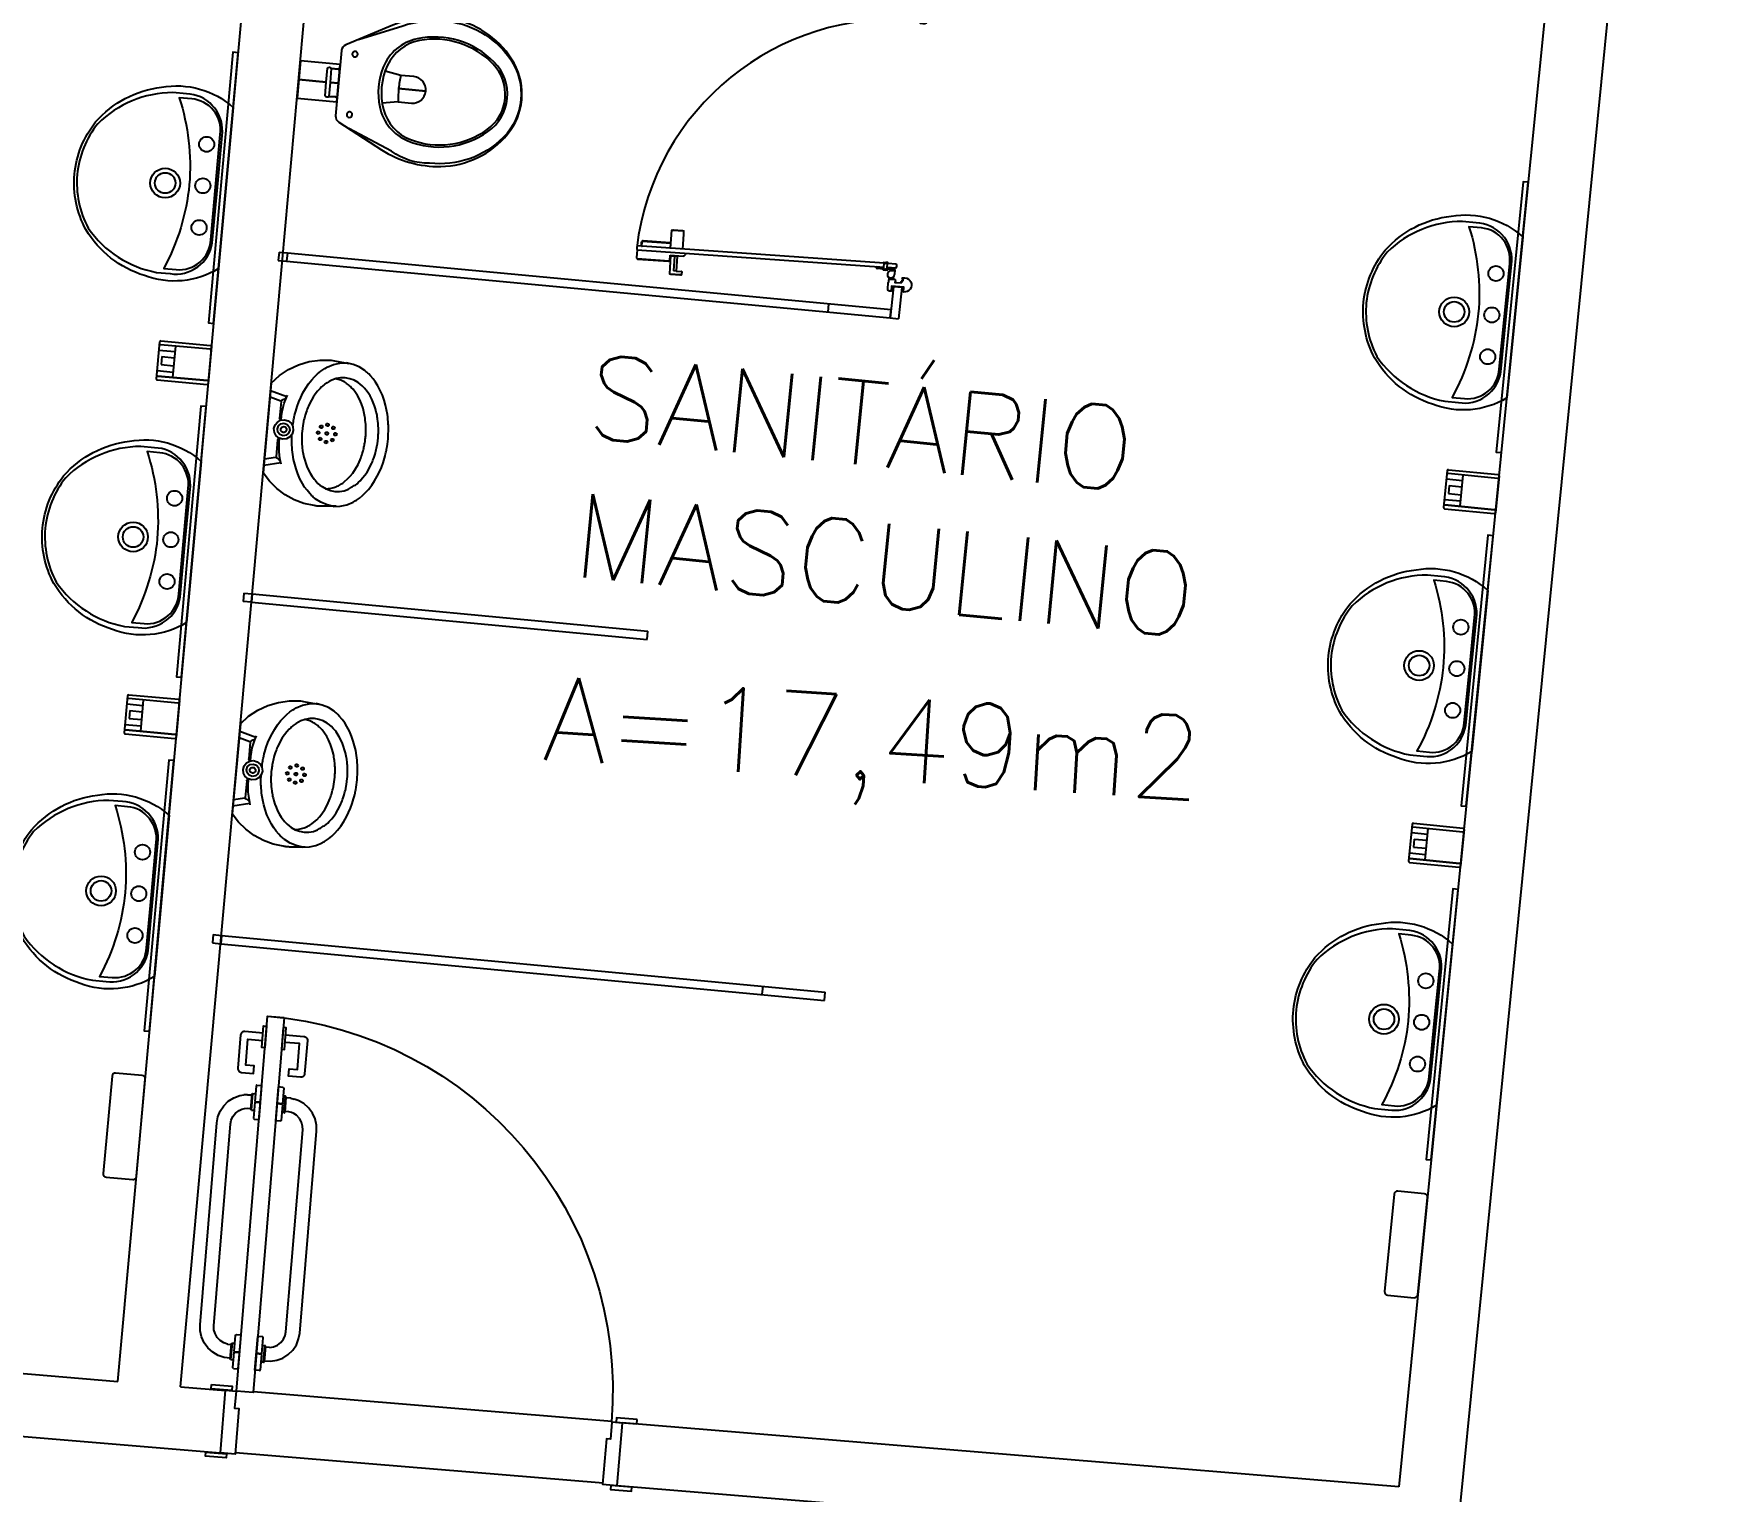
# Model space of a CAD drawing. Extents: x -165 to 137, y 302 to 416.
# Drawn here: x 18.048 to 22.042, y 345.505 to 348.993 of the extents above; entities that cross this region are included whole.
import ezdxf

# ---------------------------------------------------------------- set-up
doc = ezdxf.new("R2010")
doc.units = 0
doc.header["$LTSCALE"] = 0.02
doc.header["$MEASUREMENT"] = 0
doc.linetypes.add('CONTINU', pattern=[0])
doc.linetypes.add('HIDDEN', pattern=[0.375, 0.25, -0.125])
for name, color, linetype in [('AR-DIV-SAN', 122, 'CONTINUOUS'), ('AR-PIS', 1, 'CONTINUOUS'), ('AR-REV', 2, 'CONTINUOUS'), ('AR-SAN', 7, 'CONTINUOUS'), ('BL-DIV-PRJ', 1, 'HIDDEN'), ('BL-DIV-VT2', 2, 'CONTINUOUS'), ('BL-POR-01', 2, 'CONTINUOUS'), ('BL-POR-02', 1, 'CONTINUOUS'), ('BL-SAN-01', 1, 'CONTINUOUS'), ('BL-SAN-02', 1, 'CONTINUOUS'), ('PORTA', 2, 'CONTINUOUS'), ('TEXTO', 2, 'CONTINUOUS'), ('ÁREA', 2, 'CONTINUOUS')]:
    doc.layers.add(name, color=color, linetype=linetype)
doc.styles.add('UNB-100', font='simplex.shx', dxfattribs={"height": 0.2})

# ---------------------------------------------------------------- blocks, each defined once
blk = doc.blocks.new('espe 65x80-p')
at = {"layer": 'BL-SAN-02'}
blk.add_lwpolyline([(-0.325, 0), (0.325, 0), (0.325, -0.0125), (-0.325, -0.0125)], close=True, dxfattribs=at)
blk = doc.blocks.new('sbsp01-p')
at = {"layer": 'BL-SAN-01'}
for p, q in [((-0.0444, 0), (0.0444, 0)), ((-0.0469, -0.122), (-0.0469, -0.0025)), ((-0.0376, -0.0025), (-0.0376, -0.122)), ((0.0376, -0.122), (0.0376, -0.0025)), ((0.0376, -0.0025), (0.0376, -0.122)), ((0.0469, -0.122), (0.0469, -0.0025)), ((-0.0376, -0.0861), (0.0376, -0.0861)), ((-0.0444, -0.1245), (0.0444, -0.1245))]:
    blk.add_line(p, q, dxfattribs=at)
for centre, start, end in [((-0.0444, -0.0025), 90, 180), ((0.0444, -0.0025), 360, 90), ((-0.0351, -0.0025), 90, 180), ((0.0351, -0.0025), 360, 90), ((-0.0444, -0.122), 180, 270), ((-0.0351, -0.122), 180, 270), ((0.0351, -0.122), 270, 360), ((0.0444, -0.122), 270, 360)]:
    blk.add_arc(centre, 0.0025, start, end, dxfattribs=at)
at = {"layer": 'BL-SAN-02'}
for p, q in [((-0.0247, -0.1245), (-0.0247, -0.0861)), ((-0.0096, -0.1161), (-0.0096, -0.0861)), ((-0.0096, -0.1161), (0.0096, -0.1161)), ((0.0096, -0.1161), (0.0096, -0.0861)), ((0.0247, -0.1245), (0.0247, -0.0861))]:
    blk.add_line(p, q, dxfattribs=at)
blk = doc.blocks.new('lvtr-rv02-p')
at = {"layer": 'BL-SAN-01'}
for points in [[(0, -0.3635, -0.144168), (-0.1293, -0.3244, -0.185604), (-0.226, -0.175, -0.232284), (-0.1936, 0), (0, 0), (0.1936, 0, -0.232284), (0.226, -0.175, -0.185604), (0.1293, -0.3244, -0.144168)], [(0, -0.0248), (-0.1266, -0.0248, 0.424817), (-0.2051, -0.1005), (-0.2051, -0.1305, -0.098986), (0, -0.0877, -0.098986), (0.2051, -0.1305), (0.2051, -0.1005, 0.424817), (0.1266, -0.0248)]]:
    blk.add_lwpolyline(points, format="xyb", close=True, dxfattribs=at)
blk.add_lwpolyline([(0, -0.0204), (-0.1332, -0.0204, 0.414534), (-0.216, -0.114), (-0.216, -0.1469, 0.196692), (-0.1255, -0.3189, 0.143936), (0, -0.3569, 0.143936), (0.1255, -0.3189, 0.196692), (0.216, -0.1469), (0.216, -0.114, 0.414534), (0.1332, -0.0204), (0, -0.0204)], format="xyb", dxfattribs=at)
blk.add_circle((0.0012, -0.1456), 0.0246, dxfattribs=at)
at = {"layer": 'BL-SAN-02'}
for centre, radius in [((-0.1, -0.0552), 0.0181), ((-0.0004, -0.0552), 0.0181), ((0.1, -0.0552), 0.0181), ((0.0012, -0.1456), 0.0355)]:
    blk.add_circle(centre, radius, dxfattribs=at)
blk = doc.blocks.new('baci-rv03-p')
at = {"layer": 'BL-SAN-01', "linetype": 'CONTINU'}
for points in [[(0, 0), (-0.045, 0), (-0.045, -0.0955), (0, -0.0955), (0, -0.075), (-0.0336, -0.075), (-0.0336, -0.0914, -0.414208), (-0.0377, -0.0955, 0.414208), (-0.0336, -0.0914), (-0.0336, -0.075, -0.612706), (-0.0332, -0.066), (0, -0.066)], [(0.045, 0), (0, 0), (0, -0.066), (0.0332, -0.066, -0.612705), (0.0336, -0.075), (0.0336, -0.0914, 0.414214), (0.0377, -0.0955, -0.414214), (0.0336, -0.0914), (0.0336, -0.075), (0, -0.075), (0, -0.0955), (0.045, -0.0955)], [(-0.1765, -0.3568, 0.218885), (-0.0851, -0.5091, 0.307698), (0.0851, -0.5091, 0.220182), (0.1765, -0.3568, 0.14628), (0.1494, -0.212), (0.0928, -0.1044, 0.27842), (0.0781, -0.0955), (-0.0781, -0.0955, 0.278422), (-0.0928, -0.1044), (-0.1495, -0.2122, 0.147871)], [(0.0834, -0.4615, 0.25679), (0.1225, -0.273, 0.250209), (0.0477, -0.1985, 0.148668), (-0.0478, -0.1985, 0.249757), (-0.1225, -0.273, 0.256998), (-0.0834, -0.4615, 0.467142)]]:
    blk.add_lwpolyline(points, format="xyb", close=True, dxfattribs=at)
at = {"layer": 'BL-SAN-02', "linetype": 'Continuous'}
for p, q in [((-0.0319, -0.2418), (-0.0383, -0.2036)), ((0.0319, -0.2418), (0.0383, -0.2036))]:
    blk.add_line(p, q, dxfattribs=at)
at = {"layer": 'BL-SAN-02', "linetype": 'CONTINU'}
for points in [[(0.1081, -0.1337), (0.1505, -0.2363, -0.097347), (0.171, -0.3285, 0.001263), (0.171, -0.3294, -0.230606), (0.0938, -0.4995, -0.360579), (-0.0938, -0.4995, -0.230606), (-0.171, -0.3295, -0.16818), (-0.1505, -0.2363), (-0.106, -0.13)], [(-0.0726, -0.1218, 1), (-0.0726, -0.1349)], [(-0.0726, -0.1349, 1), (-0.0726, -0.1218)], [(0.0726, -0.1218, 1), (0.0726, -0.1349)], [(0.0726, -0.1349, 1), (0.0726, -0.1218)]]:
    blk.add_lwpolyline(points, format="xyb", dxfattribs=at)
blk.add_lwpolyline([(0.0784, -0.4596, 0.252847), (0.119, -0.279, 0.243261), (0.053, -0.2081, 0.174299), (-0.053, -0.2081, 0.243394), (-0.119, -0.2791, 0.252847), (-0.0784, -0.4596, 0.456464)], format="xyb", close=True, dxfattribs=at)
at = {"layer": 'BL-SAN-02', "linetype": 'Continuous', "flags": 128}
for points in [[(0, -0.2397, 0.032093), (-0.0319, -0.2418), (-0.0319, -0.2731, 0.414213), (0, -0.305)], [(0.0319, -0.2732), (0.0319, -0.2418, 0.032092), (0, -0.2397), (0, -0.305, 0.413226)]]:
    blk.add_lwpolyline(points, format="xyb", close=True, dxfattribs=at)
blk = doc.blocks.new('brra-ap01-p')
at = {"layer": 'BL-POR-02', "color": 1, "linetype": 'CONTINU'}
for points in [[(-0.3399, 0), (-0.2586, 0)], [(-0.3399, -0.0112), (-0.3399, 0)], [(-0.3399, -0.0112), (-0.3396, -0.0122)], [(-0.3396, -0.0122), (-0.3388, -0.0129)], [(-0.3388, -0.0129), (-0.3378, -0.0132)], [(-0.3378, -0.0132), (-0.3008, -0.0132)], [(-0.3193, -0.0191), (-0.3193, -0.0132)], [(-0.3193, -0.0191), (-0.2795, -0.0191)], [(-0.3193, -0.0191), (-0.319, -0.0201)], [(-0.319, -0.0201), (-0.3183, -0.0208)], [(-0.3183, -0.0208), (-0.3173, -0.0211)], [(-0.3173, -0.0211), (-0.2815, -0.0211)], [(-0.3159, -0.0211), (-0.3154, -0.0357)], [(-0.3154, -0.0357), (-0.3119, -0.0501)], [(-0.3008, -0.0132), (-0.3008, 0)], [(-0.3008, -0.003), (-0.2992, -0.003)], [(-0.2992, -0.0132), (-0.2992, 0)], [(-0.2992, -0.0132), (-0.2607, -0.0132)], [(-0.2829, -0.0303), (-0.2829, -0.0211)], [(-0.2829, -0.0303), (-0.2807, -0.0398)], [(-0.2815, -0.0211), (-0.2805, -0.0208)], [(-0.2807, -0.0398), (-0.276, -0.0488)], [(-0.2805, -0.0208), (-0.2798, -0.0201)], [(-0.2798, -0.0201), (-0.2795, -0.0191)], [(-0.2795, -0.0191), (-0.2795, -0.0132)], [(-0.2607, -0.0132), (-0.2596, -0.0129)], [(-0.2596, -0.0129), (-0.2589, -0.0122)], [(-0.2589, -0.0122), (-0.2586, -0.0112)], [(-0.2586, -0.0112), (-0.2586, 0)], [(0.3399, 0), (0.2586, 0)], [(0.2586, -0.0112), (0.2586, 0)], [(0.2589, -0.0122), (0.2586, -0.0112)], [(0.2596, -0.0129), (0.2589, -0.0122)], [(0.2607, -0.0132), (0.2596, -0.0129)], [(0.2992, -0.0132), (0.2607, -0.0132)], [(0.2795, -0.0191), (0.2795, -0.0132)], [(0.2795, -0.0191), (0.3193, -0.0191)], [(0.2795, -0.0191), (0.2798, -0.0201)], [(0.2797, -0.0424), (0.282, -0.0361)], [(0.2798, -0.0201), (0.2805, -0.0208)], [(0.2805, -0.0208), (0.2815, -0.0211)], [(0.2815, -0.0211), (0.3173, -0.0211)], [(0.282, -0.0361), (0.2829, -0.0303)], [(0.2829, -0.0303), (0.2829, -0.0211)], [(0.2992, -0.0132), (0.2992, 0)], [(0.3008, -0.003), (0.2992, -0.003)], [(0.3008, -0.0132), (0.3008, 0)], [(0.3378, -0.0132), (0.3008, -0.0132)], [(0.3155, -0.0319), (0.3143, -0.0404)], [(0.3155, -0.0319), (0.3159, -0.0211)], [(0.3173, -0.0211), (0.3183, -0.0208)], [(0.3183, -0.0208), (0.319, -0.0201)], [(0.319, -0.0201), (0.3193, -0.0191)], [(0.3193, -0.0191), (0.3193, -0.0132)], [(0.3388, -0.0129), (0.3378, -0.0132)], [(0.3396, -0.0122), (0.3388, -0.0129)], [(0.3399, -0.0112), (0.3396, -0.0122)], [(0.3399, -0.0112), (0.3399, 0)], [(-0.3119, -0.0501), (-0.3054, -0.0639)], [(-0.3054, -0.0639), (-0.296, -0.0763)], [(-0.296, -0.0763), (-0.2842, -0.0864)], [(-0.276, -0.0488), (-0.269, -0.0566)], [(-0.269, -0.0566), (-0.2605, -0.0622)], [(-0.2605, -0.0622), (-0.2514, -0.0655)], [(-0.2514, -0.0655), (-0.2423, -0.0665)], [(-0.2423, -0.0665), (0.2423, -0.0665)], [(0.2423, -0.0665), (0.2514, -0.0655)], [(0.2514, -0.0655), (0.2605, -0.0622)], [(0.2605, -0.0622), (0.269, -0.0566)], [(0.269, -0.0566), (0.276, -0.0488)], [(0.276, -0.0488), (0.2797, -0.0424)], [(0.2842, -0.0864), (0.296, -0.0763)], [(0.296, -0.0763), (0.3054, -0.0639)], [(0.3054, -0.0639), (0.3119, -0.0501)], [(0.3119, -0.0501), (0.3143, -0.0404)], [(-0.2842, -0.0864), (-0.2709, -0.0938)], [(-0.2709, -0.0938), (-0.2567, -0.0981)], [(-0.2567, -0.0981), (-0.2423, -0.0995)], [(-0.2423, -0.0995), (0.2423, -0.0995)], [(0.2423, -0.0995), (0.2567, -0.0981)], [(0.2567, -0.0981), (0.2709, -0.0938)], [(0.2709, -0.0938), (0.2842, -0.0864)]]:
    blk.add_lwpolyline(points, dxfattribs=at)
blk = doc.blocks.new('tlhr01-p')
at = {"layer": 'BL-SAN-01'}
blk.add_lwpolyline([(0.117, -0.08), (-0.117, -0.08, -0.414214), (-0.125, -0.072), (-0.125, -0.008, -0.414214), (-0.117, 0), (0.117, 0, -0.414214), (0.125, -0.008), (0.125, -0.072, -0.414214)], format="xyb", close=True, dxfattribs=at)
blk = doc.blocks.new('mict-01-p')
at = {"layer": 'BL-SAN-01', "linetype": 'CONTINU'}
for points in [[(-0.1079, 0), (-0.1275, -0.0178), (-0.1441, -0.0384), (-0.1575, -0.0612)], [(-0.1079, 0), (0.1079, 0)], [(-0.09, 0), (-0.0796, -0.0399)], [(-0.0748, 0), (-0.068, -0.0261)], [(0.068, -0.0262), (0.0748, 0)], [(0.0796, -0.0399), (0.09, 0)], [(0.1553, -0.0569), (0.1422, -0.0358), (0.1264, -0.0167), (0.1079, 0)], [(-0.0529, -0.0334), (-0.063, -0.0353), (-0.073, -0.0378), (-0.0828, -0.0409)], [(-0.0666, -0.0274), (-0.0262, -0.0274)], [(-0.0216, -0.0316), (-0.0325, -0.0316), (-0.0427, -0.0322), (-0.0529, -0.0334)], [(-0.0228, -0.0291), (-0.0238, -0.0282), (-0.0249, -0.0276), (-0.0262, -0.0274)], [(0, -0.0161), (-0.009, -0.0179), (-0.0164, -0.0229), (-0.0213, -0.0302), (-0.0231, -0.0392)], [(-0.0231, -0.0392), (-0.0213, -0.0483), (-0.0164, -0.0556), (-0.009, -0.0606), (0, -0.0624)], [(-0.0218, -0.0328), (-0.0222, -0.0302), (-0.0228, -0.0291)], [(0.0231, -0.0392), (0.0213, -0.0302), (0.0164, -0.0229), (0.009, -0.0179), (0, -0.0161)], [(0, -0.0624), (0.009, -0.0606), (0.0164, -0.0556), (0.0213, -0.0483), (0.0231, -0.0392)], [(0.0529, -0.0334), (0.0427, -0.0322), (0.0325, -0.0316), (0.0216, -0.0316)], [(0.0228, -0.0291), (0.0222, -0.0302), (0.0218, -0.0328)], [(0.0262, -0.0274), (0.0249, -0.0276), (0.0238, -0.0282), (0.0228, -0.0291)], [(0.0262, -0.0274), (0.0666, -0.0274)], [(0.0828, -0.0409), (0.073, -0.0378), (0.063, -0.0353), (0.0529, -0.0334)], [(-0.1575, -0.0612), (-0.1672, -0.0858), (-0.1732, -0.1116), (-0.1752, -0.138)], [(-0.0912, -0.0774), (-0.1028, -0.0827), (-0.1139, -0.0888), (-0.1246, -0.0957)], [(-0.0578, -0.0666), (-0.0691, -0.0696), (-0.0803, -0.0733), (-0.0912, -0.0774)], [(0.0912, -0.0774), (0.0803, -0.0733), (0.0691, -0.0696), (0.0578, -0.0666)], [(0.1246, -0.0957), (0.1139, -0.0888), (0.1028, -0.0827), (0.0912, -0.0774)], [(0.1746, -0.1284), (0.1718, -0.1037), (0.1652, -0.0798), (0.1553, -0.0569)], [(-0.1246, -0.0957), (-0.1324, -0.1017), (-0.1398, -0.1082), (-0.1468, -0.1152)], [(-0.1056, -0.1173), (-0.0985, -0.112), (-0.0911, -0.1071), (-0.0833, -0.1028)], [(-0.0833, -0.1028), (-0.0761, -0.0993), (-0.0687, -0.0962), (-0.0611, -0.0935)], [(-0.0056, -0.0839), (0, -0.0838)], [(0, -0.0838), (0.0056, -0.0839)], [(0.0611, -0.0935), (0.0687, -0.0962), (0.0761, -0.0993), (0.0833, -0.1028)], [(0.0833, -0.1028), (0.0911, -0.1071), (0.0985, -0.112), (0.1056, -0.1173)], [(0.1468, -0.1152), (0.1398, -0.1082), (0.1324, -0.1017), (0.1246, -0.0957)], [(-0.1752, -0.138), (-0.1751, -0.1418)], [(-0.1751, -0.1418), (-0.1748, -0.1456)], [(-0.1748, -0.1456), (-0.1716, -0.1807)], [(-0.1579, -0.1296), (-0.1654, -0.1438), (-0.1702, -0.1591), (-0.1722, -0.175)], [(-0.1363, -0.1749), (-0.1354, -0.1639), (-0.1325, -0.1532), (-0.1278, -0.1432)], [(-0.1278, -0.1432), (-0.1244, -0.1378), (-0.1208, -0.1326), (-0.1167, -0.1278)], [(0, -0.1396), (-0.0017, -0.1401), (-0.0029, -0.1413), (-0.0033, -0.1429)], [(-0.0033, -0.1429), (-0.0029, -0.1446), (-0.0017, -0.1458), (0, -0.1462)], [(0.0033, -0.1429), (0.0029, -0.1413), (0.0017, -0.1401), (0, -0.1396)], [(0, -0.1462), (0.0017, -0.1458), (0.0029, -0.1446), (0.0033, -0.1429)], [(0.1167, -0.1278), (0.1208, -0.1326), (0.1244, -0.1378), (0.1278, -0.1432)], [(0.1278, -0.1432), (0.1325, -0.1532), (0.1353, -0.1639), (0.1363, -0.1749)], [(0.1722, -0.175), (0.1702, -0.1591), (0.1654, -0.1438), (0.1579, -0.1296)], [(0.1716, -0.1807), (0.1748, -0.1456)], [(-0.1579, -0.2203), (-0.1654, -0.2061), (-0.1702, -0.1908), (-0.1722, -0.175)], [(-0.1278, -0.2067), (-0.1325, -0.1967), (-0.1354, -0.186), (-0.1363, -0.1749)], [(0.1363, -0.1749), (0.1355, -0.1861), (0.1327, -0.1968), (0.1278, -0.2067)], [(0.1722, -0.175), (0.1702, -0.1908), (0.1654, -0.2061), (0.1579, -0.2203)], [(-0.1246, -0.2542), (-0.1324, -0.2482), (-0.1398, -0.2417), (-0.1468, -0.2347)], [(-0.1167, -0.2221), (-0.1208, -0.2173), (-0.1244, -0.2121), (-0.1278, -0.2067)], [(-0.0833, -0.2471), (-0.0911, -0.2428), (-0.0985, -0.2379), (-0.1056, -0.2326)], [(0.1056, -0.2326), (0.0984, -0.2379), (0.091, -0.2427), (0.0833, -0.2471)], [(0.1167, -0.2221), (0.1134, -0.226), (0.1096, -0.2294), (0.1056, -0.2326)], [(0.1183, -0.2193), (0.1167, -0.2221)], [(0.1468, -0.2347), (0.1398, -0.2417), (0.1324, -0.2482), (0.1246, -0.2542)], [(-0.0912, -0.2725), (-0.1028, -0.2672), (-0.1139, -0.2611), (-0.1246, -0.2542)], [(-0.0578, -0.2833), (-0.0691, -0.2803), (-0.0803, -0.2766), (-0.0912, -0.2725)], [(-0.0611, -0.2564), (-0.0687, -0.2537), (-0.0761, -0.2506), (-0.0833, -0.2471)], [(0, -0.2661), (-0.0056, -0.266)], [(0.0056, -0.266), (0, -0.2661)], [(0.0912, -0.2725), (0.0803, -0.2766), (0.0691, -0.2803), (0.0578, -0.2833)], [(0.0833, -0.2471), (0.0761, -0.2506), (0.0687, -0.2537), (0.0611, -0.2564)], [(0.1246, -0.2542), (0.1139, -0.2611), (0.1028, -0.2672), (0.0912, -0.2725)]]:
    blk.add_lwpolyline(points, dxfattribs=at)
for points in [[(-0.068, -0.0261, 0.171111), (-0.0674, -0.0271)], [(-0.0674, -0.0271, 0.165838), (-0.0666, -0.0274)], [(0, -0.0323, 1), (0, -0.0462)], [(0, -0.0462, 1), (0, -0.0323)], [(0.0666, -0.0274, 0.165865), (0.0674, -0.0271)], [(0.0674, -0.0271, 0.167578), (0.068, -0.0262)], [(-0.0356, -0.0624, 0.020456), (-0.0578, -0.0666)], [(-0.0245, -0.0611, 0.015745), (-0.0356, -0.0624)], [(-0.0096, -0.0602, 0.010835), (-0.0245, -0.0611)], [(0.0245, -0.0611, 0.010834), (0.0096, -0.0602)], [(0.0356, -0.0624, 0.015746), (0.0245, -0.0611)], [(0.0578, -0.0666, 0.020456), (0.0356, -0.0624)], [(-0.1468, -0.1152), (-0.1509, -0.1197, 0.029431), (-0.1579, -0.1296)], [(-0.1167, -0.1278, -0.02079), (-0.1095, -0.1206), (-0.1056, -0.1173)], [(-0.0611, -0.0935, -0.018627), (-0.0464, -0.0892), (-0.0389, -0.0876)], [(-0.0389, -0.0876, -0.015081), (-0.0241, -0.0852), (-0.0167, -0.0845)], [(-0.0167, -0.0845, -0.013894), (-0.0056, -0.0839)], [(0.0056, -0.0839, -0.013893), (0.0167, -0.0845)], [(0.0167, -0.0845), (0.0241, -0.0852, -0.015079), (0.0389, -0.0876)], [(0.0389, -0.0876), (0.0464, -0.0892, -0.018629), (0.0611, -0.0935)], [(0.1056, -0.1173), (0.1095, -0.1206, -0.020807), (0.1167, -0.1278)], [(0.1579, -0.1296, 0.029418), (0.1509, -0.1197), (0.1468, -0.1152)], [(0.1752, -0.137, 0.025512), (0.1746, -0.1284)], [(0.1748, -0.1456, 0.025489), (0.1752, -0.137)], [(-0.1468, -0.2347), (-0.1509, -0.2302, -0.029425), (-0.1579, -0.2203)], [(-0.1056, -0.2326), (-0.1095, -0.2293, -0.020785), (-0.1167, -0.2221)], [(0.1278, -0.2067), (0.1247, -0.211, 0.021616), (0.1183, -0.2193)], [(0.1579, -0.2203, -0.029412), (0.1509, -0.2302), (0.1468, -0.2347)], [(-0.0389, -0.2623), (-0.0464, -0.2607, -0.018629), (-0.0611, -0.2564)], [(-0.0167, -0.2654), (-0.0241, -0.2647, -0.015082), (-0.0389, -0.2623)], [(-0.0056, -0.266, -0.012778), (-0.0167, -0.2654)], [(0.0167, -0.2654, -0.012778), (0.0056, -0.266)], [(0.0389, -0.2623, -0.015081), (0.0241, -0.2647), (0.0167, -0.2654)], [(0.0611, -0.2564, -0.018631), (0.0464, -0.2607), (0.0389, -0.2623)], [(-0.0356, -0.2875, -0.020458), (-0.0578, -0.2833)], [(-0.0245, -0.2888, -0.015736), (-0.0356, -0.2875)], [(0, -0.29, -0.017738), (-0.0245, -0.2888)], [(0.0245, -0.2888, -0.017738), (0, -0.29)], [(0.0356, -0.2875, -0.015738), (0.0245, -0.2888)], [(0.0578, -0.2833, -0.020458), (0.0356, -0.2875)]]:
    blk.add_lwpolyline(points, format="xyb", dxfattribs=at)
at = {"layer": 'BL-SAN-02', "linetype": 'CONTINU'}
for points in [[(-0.0765, -0.0387, 0.103789), (-0.0727, -0.0353)], [(-0.0727, -0.0353, 0.103814), (-0.0706, -0.0307)], [(-0.0691, -0.0283, 0.171059), (-0.0706, -0.0307)], [(-0.0666, -0.0274, 0.171013), (-0.0691, -0.0283)], [(0.0691, -0.0283, 0.171039), (0.0666, -0.0274)], [(0.0706, -0.0307, 0.171066), (0.0691, -0.0283)], [(0.0706, -0.0307, 0.103794), (0.0727, -0.0353)], [(0.0727, -0.0353, 0.10378), (0.0765, -0.0387)], [(-0.122, -0.1819, -0.049984), (-0.1275, -0.1712)], [(-0.1109, -0.1959), (-0.1149, -0.1915, -0.029703), (-0.122, -0.1819)], [(0.122, -0.1819, -0.02971), (0.1149, -0.1915), (0.1109, -0.1959)], [(0.1275, -0.1712, -0.049987), (0.122, -0.1819)], [(-0.0333, -0.2333), (-0.0407, -0.2318, -0.016264), (-0.0554, -0.228)], [(-0.0222, -0.2349, -0.015641), (-0.0333, -0.2333)], [(-0.0111, -0.2358, -0.013172), (-0.0222, -0.2349)], [(0, -0.2361, -0.014052), (-0.0111, -0.2358)], [(0.0111, -0.2358, -0.014051), (0, -0.2361)], [(0.0222, -0.2349, -0.013172), (0.0111, -0.2358)], [(0.0333, -0.2333, -0.015643), (0.0222, -0.2349)], [(0.0554, -0.228, -0.016262), (0.0407, -0.2318), (0.0333, -0.2333)]]:
    blk.add_lwpolyline(points, format="xyb", dxfattribs=at)
for points in [[(0, -0.0244), (-0.0075, -0.0264), (-0.0128, -0.0317), (-0.0149, -0.0392)], [(-0.0149, -0.0392), (-0.0128, -0.0468), (-0.0075, -0.0521), (0, -0.0541)], [(0.0149, -0.0392), (0.0128, -0.0317), (0.0075, -0.0264), (0, -0.0244)], [(0, -0.0541), (0.0075, -0.0521), (0.0128, -0.0468), (0.0149, -0.0392)], [(0, -0.119), (-0.0017, -0.1194), (-0.0029, -0.1206), (-0.0033, -0.1223)], [(0.0033, -0.1223), (0.0029, -0.1206), (0.0017, -0.1194), (0, -0.119)], [(-0.1275, -0.1712), (-0.1297, -0.1649), (-0.1312, -0.1585), (-0.1321, -0.152)], [(-0.0207, -0.1396), (-0.0223, -0.1401), (-0.0235, -0.1413), (-0.024, -0.1429)], [(-0.024, -0.1429), (-0.0235, -0.1446), (-0.0223, -0.1458), (-0.0207, -0.1462)], [(-0.0174, -0.1429), (-0.0178, -0.1413), (-0.019, -0.1401), (-0.0207, -0.1396)], [(-0.0207, -0.1462), (-0.019, -0.1458), (-0.0178, -0.1446), (-0.0174, -0.1429)], [(-0.0146, -0.125), (-0.0163, -0.1255), (-0.0175, -0.1267), (-0.0179, -0.1283)], [(-0.0179, -0.1283), (-0.0175, -0.13), (-0.0163, -0.1312), (-0.0146, -0.1316)], [(-0.0146, -0.1542), (-0.0163, -0.1547), (-0.0175, -0.1559), (-0.0179, -0.1575)], [(-0.0179, -0.1575), (-0.0175, -0.1592), (-0.0163, -0.1604), (-0.0146, -0.1608)], [(-0.0113, -0.1283), (-0.0118, -0.1267), (-0.0129, -0.1255), (-0.0146, -0.125)], [(-0.0146, -0.1316), (-0.0129, -0.1312), (-0.0118, -0.13), (-0.0113, -0.1283)], [(-0.0113, -0.1575), (-0.0118, -0.1559), (-0.0129, -0.1547), (-0.0146, -0.1542)], [(-0.0146, -0.1608), (-0.0129, -0.1604), (-0.0118, -0.1592), (-0.0113, -0.1575)], [(-0.0033, -0.1223), (-0.0029, -0.1239), (-0.0017, -0.1251), (0, -0.1256)], [(0, -0.1256), (0.0017, -0.1251), (0.0029, -0.1239), (0.0033, -0.1223)], [(0.0146, -0.125), (0.0129, -0.1255), (0.0118, -0.1267), (0.0113, -0.1283)], [(0.0113, -0.1283), (0.0118, -0.13), (0.0129, -0.1312), (0.0146, -0.1316)], [(0.0146, -0.1542), (0.0129, -0.1547), (0.0118, -0.1559), (0.0113, -0.1575)], [(0.0113, -0.1575), (0.0118, -0.1592), (0.0129, -0.1604), (0.0146, -0.1608)], [(0.0179, -0.1283), (0.0175, -0.1267), (0.0163, -0.1255), (0.0146, -0.125)], [(0.0146, -0.1316), (0.0163, -0.1312), (0.0175, -0.13), (0.0179, -0.1283)], [(0.0179, -0.1575), (0.0175, -0.1559), (0.0163, -0.1547), (0.0146, -0.1542)], [(0.0146, -0.1608), (0.0163, -0.1604), (0.0175, -0.1592), (0.0179, -0.1575)], [(0.0207, -0.1396), (0.019, -0.1401), (0.0178, -0.1413), (0.0174, -0.1429)], [(0.0174, -0.1429), (0.0178, -0.1446), (0.019, -0.1458), (0.0207, -0.1462)], [(0.024, -0.1429), (0.0235, -0.1413), (0.0223, -0.1401), (0.0207, -0.1396)], [(0.0207, -0.1462), (0.0223, -0.1458), (0.0235, -0.1446), (0.024, -0.1429)], [(0.132, -0.152), (0.1312, -0.1585), (0.1297, -0.1649), (0.1275, -0.1712)], [(-0.0887, -0.2133), (-0.0966, -0.2082), (-0.104, -0.2024), (-0.1109, -0.1959)], [(0, -0.1603), (-0.0017, -0.1607), (-0.0029, -0.1619), (-0.0033, -0.1636)], [(-0.0033, -0.1636), (-0.0029, -0.1652), (-0.0017, -0.1664), (0, -0.1669)], [(0.0033, -0.1636), (0.0029, -0.1619), (0.0017, -0.1607), (0, -0.1603)], [(0, -0.1669), (0.0017, -0.1664), (0.0029, -0.1652), (0.0033, -0.1636)], [(0.1109, -0.1959), (0.104, -0.2024), (0.0966, -0.2082), (0.0887, -0.2133)], [(-0.0554, -0.228), (-0.0669, -0.224), (-0.078, -0.2191), (-0.0887, -0.2133)], [(0.0887, -0.2133), (0.078, -0.2191), (0.0669, -0.224), (0.0554, -0.228)]]:
    blk.add_lwpolyline(points, dxfattribs=at)
blk = doc.blocks.new('dg 01-p')
at = {"layer": 'BL-DIV-PRJ'}
for p, q in [((-1.3, -0.01), (-1.3, 0.01)), ((0.02, 0.01), (0, 0.01)), ((0.02, -0.01), (0.02, 0.01)), ((0.02, -0.01), (0, -0.01))]:
    blk.add_line(p, q, dxfattribs=at)
at = {"layer": 'BL-DIV-VT2'}
for p, q in [((-1.45, 0.01), (-1.45, -0.01)), ((0, 0.01), (-1.45, 0.01)), ((0, -0.01), (0, 0.01)), ((0, -0.01), (0, 0.01)), ((0, -0.01), (-1.45, -0.01))]:
    blk.add_line(p, q, dxfattribs=at)
blk = doc.blocks.new('dg 04-p')
at = {"layer": 'BL-DIV-VT2'}
for p, q in [((-0.075, 0.01), (-0.075, -0.01)), ((0, 0.01), (-0.075, 0.01)), ((0, -0.01), (0, 0.01)), ((0, -0.01), (0, 0.01)), ((0, -0.01), (-0.075, -0.01))]:
    blk.add_line(p, q, dxfattribs=at)
blk = doc.blocks.new('PB 01-P')
at = {"layer": 'BL-POR-01'}
for p, q in [((0.5986, -0.0275), (0.5986, -0.0323)), ((0.5986, -0.0371), (0.5986, -0.0323)), ((0.5987, -0.0273), (0.5991, -0.0269)), ((0.5987, -0.0373), (0.5991, -0.0377)), ((0.6004, -0.0268), (0.5993, -0.0268)), ((0.6004, -0.0378), (0.5993, -0.0378)), ((0.6006, -0.0068), (0.6006, -0.0283)), ((0.6006, -0.027), (0.6006, -0.0323)), ((0.6006, -0.027), (0.6006, -0.0323)), ((0.6034, -0.0283), (0.6006, -0.0283)), ((0.6106, -0.0283), (0.6006, -0.0283)), ((0.6006, -0.0376), (0.6006, -0.0323)), ((0.6006, -0.0376), (0.6006, -0.0323)), ((0.6006, -0.0363), (0.6006, -0.6279)), ((0.6034, -0.0363), (0.6006, -0.0363)), ((0.6106, -0.0363), (0.6006, -0.0363)), ((0.6106, -0.0068), (0.6106, -0.0283)), ((0.6146, -0.0098), (0.6106, -0.0098)), ((0.6106, -0.0098), (0.6106, -0.0283)), ((0.6146, -0.0283), (0.6106, -0.0283)), ((0.6106, -0.0363), (0.6106, -0.6279)), ((0.6146, -0.0363), (0.6106, -0.0363)), ((0.6106, -0.0363), (0.6106, -0.0548)), ((0.6146, -0.0283), (0.6136, -0.0283)), ((0.6146, -0.0363), (0.6136, -0.0363)), ((0.6146, -0.0098), (0.6146, -0.0283)), ((0.6146, -0.0098), (0.6261, -0.0098)), ((0.6146, -0.027), (0.6146, -0.0323)), ((0.6146, -0.0376), (0.6146, -0.0323)), ((0.6146, -0.0363), (0.6146, -0.0518)), ((0.6159, -0.0268), (0.6148, -0.0268)), ((0.6159, -0.0378), (0.6148, -0.0378)), ((0.6165, -0.0273), (0.6161, -0.0269)), ((0.6165, -0.0373), (0.6161, -0.0377)), ((0.6166, -0.0275), (0.6166, -0.0323)), ((0.6166, -0.0371), (0.6166, -0.0323)), ((0.6176, -0.0098), (0.6176, -0.0183)), ((0.6355, -0.0098), (0.6355, -0.0218)), ((0.6116, -0.0548), (0.6106, -0.0548)), ((0.6171, -0.5479), (0.6171, -0.5169)), ((0.6541, -0.5311), (0.6541, -0.5183)), ((0.6546, -0.5178), (0.6616, -0.5178)), ((0.6621, -0.5208), (0.6621, -0.5183)), ((0.5566, -0.5447), (0.5566, -0.5227)), ((0.5571, -0.5222), (0.5571, -0.5197)), ((0.5571, -0.5452), (0.5571, -0.5222)), ((0.5571, -0.5478), (0.5571, -0.5452)), ((0.5651, -0.5192), (0.5576, -0.5192)), ((0.6006, -0.5483), (0.5576, -0.5483)), ((0.6006, -0.5192), (0.5651, -0.5192)), ((0.5651, -0.5192), (0.5651, -0.5192)), ((0.5886, -0.5483), (0.5886, -0.6163)), ((0.6006, -0.5483), (0.5886, -0.5483)), ((0.5896, -0.5483), (0.5896, -0.6163)), ((0.6006, -0.5483), (0.6006, -0.5503)), ((0.6186, -0.5479), (0.6171, -0.5479)), ((0.6186, -0.5311), (0.6541, -0.5311)), ((0.6186, -0.5479), (0.6186, -0.5311)), ((0.6186, -0.5378), (0.6541, -0.5378)), ((0.6186, -0.5469), (0.6616, -0.5469)), ((0.6291, -0.5479), (0.6186, -0.5479)), ((0.6306, -0.6264), (0.6306, -0.5494)), ((0.6541, -0.5311), (0.6541, -0.5378)), ((0.6621, -0.5438), (0.6621, -0.5208)), ((0.6621, -0.5464), (0.6621, -0.5438)), ((0.6626, -0.5433), (0.6626, -0.5213)), ((0.6006, -0.6173), (0.5906, -0.6173)), ((0.6006, -0.6183), (0.5906, -0.6183)), ((0.6006, -0.6183), (0.6006, -0.6163)), ((0.6106, -0.6259), (0.6106, -0.6279)), ((0.6106, -0.6279), (0.6186, -0.6279)), ((0.6186, -0.6279), (0.6291, -0.6279))]:
    blk.add_line(p, q, dxfattribs=at)
at = {"layer": 'BL-POR-01', "extrusion": (0, 0, -1)}
blk.add_line((0.6375, -0.0218), (0.6375, -0.0074), dxfattribs=at)
at = {"layer": 'BL-POR-01'}
for points in [[(0.0121, -0.0112), (0.0121, -0.0065), (0.0096, -0.0079), (0.0096, 0.0079), (0.0121, 0.0065), (0.0121, 0.0097), (0.0161, 0.0097, 0.414214), (0.0166, 0.0102), (0.0166, 0.0107), (0.0155, 0.0107), (0.0155, 0.0122), (0.0206, 0.0122), (0.0206, 0.0107), (0.0196, 0.0107), (0.0196, 0.0102, 0.414214), (0.0201, 0.0097), (0.0221, 0.0097), (0.0221, 0.0157, 1.020821), (-0.0119, 0.015), (0, 0.015), (0, -0.015), (-0.012, -0.015), (-0.0119, -0.0193, 0.414214), (-0.0079, -0.0233), (0.0081, -0.0233, 0.414214), (0.0121, -0.0193), (0.0121, -0.0172)], [(0.6375, -0.0074), (0.6421, -0.0065), (0.6446, -0.0079), (0.6446, 0.0079), (0.6421, 0.0065), (0.6421, 0.0097), (0.6382, 0.0097, -0.414214), (0.6377, 0.0102), (0.6377, 0.0107), (0.6387, 0.0107), (0.6387, 0.0122), (0.6336, 0.0122), (0.6336, 0.0107), (0.6347, 0.0107), (0.6347, 0.0102, -0.414214), (0.6342, 0.0097), (0.6321, 0.0097), (0.6321, 0.0157, -1.020821), (0.6661, 0.015), (0.6542, 0.015), (0.6542, -0.015), (0.6662, -0.015), (0.6661, -0.0193, -0.414214), (0.6621, -0.0233), (0.6461, -0.0233, 0.164993), (0.641, -0.0218), (0.6361, -0.0218)], [(0.5886, -0.6165), (0.5886, -0.6165, -0.414214), (0.5871, -0.615), (0.5871, -0.5513, -0.414214), (0.5886, -0.5498)], [(0.6306, -0.6264), (0.6306, -0.6264, 0.414214), (0.6321, -0.6249), (0.6321, -0.5509, 0.414214), (0.6306, -0.5494)]]:
    blk.add_lwpolyline(points, format="xyb", dxfattribs=at)
at = {"layer": 'BL-POR-01', "color": 1}
blk.add_arc((0.6358, -0.0093), 0.6204, 178.9373, 267.2064, dxfattribs=at)
at = {"layer": 'BL-POR-01'}
for centre, radius, start, end in [((0.5988, -0.0275), 0.0002, 135, 180), ((0.5988, -0.0371), 0.0002, 180, 225), ((0.5993, -0.027), 0.0002, 90, 135), ((0.5993, -0.0376), 0.0002, 225, 270), ((0.6004, -0.027), 0.0002, 0, 90), ((0.6004, -0.0376), 0.0002, 270, 0), ((0.6056, -0.0183), 0.0125, 66.4218, 113.5782), ((0.6148, -0.027), 0.0002, 90, 180), ((0.6148, -0.0376), 0.0002, 180, 270), ((0.6159, -0.027), 0.0002, 45, 90), ((0.6159, -0.0376), 0.0002, 270, 315), ((0.6164, -0.0275), 0.0002, 0, 45), ((0.6164, -0.0275), 0.0002, 0, 45), ((0.6164, -0.0371), 0.0002, 315, 0), ((0.6261, -0.0183), 0.0085, 180, 53.1302), ((0.6261, -0.0183), 0.0085, 303.9765, 90), ((0.6361, -0.0258), 0.004, 90, 143.1302), ((0.6355, -0.0078), 0.002, 270, 0.0482), ((0.6116, -0.0518), 0.003, 270, 0), ((0.6118, -0.517), 0.00526, 1.1472, 103.7156), ((0.6546, -0.5183), 0.0005, 90, 180), ((0.6616, -0.5183), 0.0005, 0, 90), ((0.5571, -0.5227), 0.0005, 90, 180), ((0.5571, -0.5447), 0.0005, 180, 270), ((0.5576, -0.5197), 0.0005, 90, 180), ((0.5576, -0.5478), 0.0005, 180, 270), ((0.6291, -0.5494), 0.0015, 0, 90), ((0.6616, -0.5464), 0.0005, 270, 0), ((0.6621, -0.5213), 0.0005, 0, 90), ((0.6621, -0.5433), 0.0005, 270, 0), ((0.5906, -0.6163), 0.002, 180, 270), ((0.5906, -0.6163), 0.001, 180, 270), ((0.6056, -0.6164), 0.0125, 246.4218, 293.5782), ((0.6291, -0.6263), 0.00152, 269.3504, 0)]:
    blk.add_arc(centre, radius, start, end, dxfattribs=at)
blk = doc.blocks.new('dg 10-p')
at = {"layer": 'BL-DIV-PRJ'}
for p, q in [((0, 0.0101), (0.02, 0.0101)), ((0.02, -0.0099), (0.02, 0.0101)), ((0.02, -0.0099), (0, -0.0099))]:
    blk.add_line(p, q, dxfattribs=at)
at = {"layer": 'BL-DIV-VT2'}
for p, q in [((0, 0.0101), (-0.95, 0.0101)), ((-0.95, 0.0101), (-0.95, -0.0099)), ((0, -0.0099), (0, 0.0101)), ((0, -0.0099), (-0.95, -0.0099))]:
    blk.add_line(p, q, dxfattribs=at)
blk = doc.blocks.new('pm03-p')
at = {"layer": 'PORTA'}
for points in [[(-0.067, 1.05), (-0.067, 0.15), (-0.027, 0.15), (-0.027, 1.05)], [(-0.988, 0.161), (-0.938, 0.161), (-0.938, 0.151), (-0.988, 0.151)], [(0.034, 0.161), (-0.016, 0.161), (-0.016, 0.151), (0.034, 0.151)], [(-0.928, 0.15), (-0.928, 0.109), (-0.918, 0.109), (-0.918, 0), (-0.953, 0), (-0.953, 0.15)], [(-0.026, 0.15), (-0.026, 0.109), (-0.036, 0.109), (-0.036, 0), (-0.001, 0), (-0.001, 0.15)], [(-0.988, -0.001), (-0.938, -0.001), (-0.938, -0.011), (-0.988, -0.011)], [(0.034, -0.001), (-0.016, -0.001), (-0.016, -0.011), (0.034, -0.011)]]:
    blk.add_lwpolyline(points, close=True, dxfattribs=at)
at = {"layer": 'PORTA', "color": 1}
for points in [[(-0.074, 1.009), (-0.118, 1.009, 0.414214), (-0.127, 1), (-0.127, 0.92, 0.414214), (-0.118, 0.911), (-0.089, 0.911), (-0.089, 0.929), (-0.109, 0.929), (-0.109, 0.991), (-0.074, 0.991)], [(-0.02, 1.009), (0.024, 1.009, -0.414214), (0.033, 1), (0.033, 0.92, -0.414214), (0.024, 0.911), (-0.005, 0.911), (-0.005, 0.929), (0.015, 0.929), (0.015, 0.991), (-0.02, 0.991)]]:
    blk.add_lwpolyline(points, format="xyb", dxfattribs=at)
for points in [[(-0.067, 1.026), (-0.067, 0.974), (-0.074, 0.974), (-0.074, 1.026)], [(-0.027, 1.026), (-0.027, 0.974), (-0.02, 0.974), (-0.02, 1.026)]]:
    blk.add_lwpolyline(points, close=True, dxfattribs=at)
blk.add_arc((-0.027, 0.15), 0.9, 90, 180, dxfattribs=at)

msp = doc.modelspace()

# ---------------------------------------------------------------- linework, layer by layer
at = {"layer": 'AR-PIS'}
for p, q in [((18.5745, 345.7448), (19.4316, 345.674)), ((19.4103, 345.5253), (18.5313, 345.5979))]:
    msp.add_line(p, q, dxfattribs=at)
at = {"layer": 'AR-REV'}
for p, q in [((18.2502, 345.7687), (18.7865, 351.6954)), ((21.8927, 351.3612), (21.6092, 348.5028)), ((18.6429, 348.4444), (18.7988, 350.1673)), ((21.6092, 348.5068), (21.3131, 345.517)), ((18.3997, 345.756), (18.6429, 348.4444)), ((16.4041, 345.9224), (18.2502, 345.7687)), ((16.3918, 345.7729), (18.4943, 345.5982)), ((18.3997, 345.756), (18.5075, 345.7472)), ((21.3131, 345.517), (19.4563, 345.6694)), ((19.4441, 345.5199), (21.4478, 345.3555))]:
    msp.add_line(p, q, dxfattribs=at)
msp.add_lwpolyline([(22.0419, 351.3464), (21.4478, 345.3555)], dxfattribs=at)

# ---------------------------------------------------------------- block references
at = {"layer": 'AR-DIV-SAN'}
for name, p, rotation in [('dg 01-p', (18.6544, 348.4582), 174.6242326717441), ('dg 04-p', (20.1147, 348.386), 84.16916886584629), ('dg 10-p', (18.5706, 347.6426), 174.6242326717349), ('dg 01-p', (18.4968, 346.8258), 174.6242326717278)]:
    msp.add_blockref(name, p, dxfattribs=dict(at, rotation=rotation))
at = {"layer": 'AR-SAN'}
for name, p, rotation in [('baci-rv03-p', (18.6827, 348.8826), 84.83230445727756), ('lvtr-rv02-p', (18.5082, 348.6232), 264.8245691814098), ('lvtr-rv02-p', (21.5905, 348.3137), 264.3367693968179), ('sbsp01-p', (18.4699, 348.1999), 264.8245691814064), ('lvtr-rv02-p', (18.4316, 347.7766), 264.8245691814098), ('sbsp01-p', (21.5485, 347.8908), 264.3367693968145), ('lvtr-rv02-p', (21.5066, 347.4679), 264.3367693968179), ('sbsp01-p', (18.3932, 347.3534), 264.8245691814064), ('lvtr-rv02-p', (18.3549, 346.9301), 264.8245691814098), ('sbsp01-p', (21.4647, 347.045), 264.3367693968145), ('lvtr-rv02-p', (21.4227, 346.622), 264.3367693968179)]:
    msp.add_blockref(name, p, dxfattribs=dict(at, rotation=rotation))
at = {"layer": 'AR-SAN', "xscale": -1}
for name, p, rotation in [('espe 65x80-p', (18.5082, 348.6232), 264.8245691814098), ('espe 65x80-p', (21.5905, 348.3137), 264.3367693968179), ('mict-01-p', (18.6072, 348.0491), 84.83011302177468), ('espe 65x80-p', (18.4316, 347.7766), 264.8245691814098), ('espe 65x80-p', (21.5066, 347.4679), 264.3367693968179), ('mict-01-p', (18.5334, 347.2342), 84.83011302177468), ('espe 65x80-p', (18.3549, 346.9301), 264.8245691814098), ('espe 65x80-p', (21.4227, 346.622), 264.3367693968179), ('tlhr01-p', (18.3051, 346.3752), 264.8245693878659), ('tlhr01-p', (21.3702, 346.0927), 264.3367693878633)]:
    msp.add_blockref(name, p, dxfattribs=dict(at, rotation=rotation))
at = {"layer": 'BL-POR-01'}
for name, p, rotation in [('PB 01-P', (20.1607, 349.0399), 265.9776518814832), ('brra-ap01-p', (18.6057, 346.1343), 85.27793004589981)]:
    msp.add_blockref(name, p, dxfattribs=dict(at, rotation=rotation))
at = {"layer": 'BL-POR-01', "xscale": -1}
for name, p, rotation in [('pm03-p', (18.4943, 345.5982), 355.2825596099689), ('brra-ap01-p', (18.5658, 346.1376), 265.2789897628069)]:
    msp.add_blockref(name, p, dxfattribs=dict(at, rotation=rotation))

# ---------------------------------------------------------------- texts
at = {"layer": 'TEXTO', "insert": (19.3851, 348.2261), "char_height": 0.2, "width": 1.398722, "attachment_point": 1, "rotation": 354.3029, "style": 'UNB-100'}
msp.add_mtext('SANITÁRIO MASCULINO', dxfattribs=at)
at = {"layer": 'ÁREA', "insert": (19.2754, 347.456), "char_height": 0.2, "width": 1.398722, "attachment_point": 1, "rotation": 356.4354, "style": 'UNB-100'}
msp.add_mtext('A=17,49m2', dxfattribs=at)

doc.saveas('drawing.dxf')
